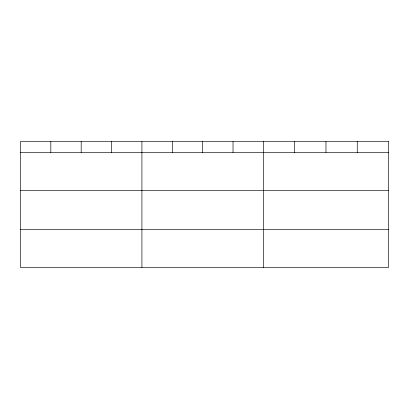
<?xml version="1.0" encoding="UTF-8"?>
<svg xmlns="http://www.w3.org/2000/svg" width="409" height="409" viewBox="0 0 409 409"><rect width="100%" height="100%" fill="white"/><g stroke="black" fill="none" stroke-linecap="round" stroke-linejoin="round"><path stroke-width="0.61" d="M20.45 152.424L388.55 152.424M20.45 190.384L388.55 190.384M20.45 229.5L388.55 229.5M357.261 141.54L357.261 152.424M325.973 141.54L325.973 152.424M294.684 141.54L294.684 152.424M263.396 141.54L263.396 267.46M233.028 141.54L233.028 152.424M202.659 141.54L202.659 152.424M172.291 141.54L172.291 152.424M141.923 141.54L141.923 267.46M111.555 141.54L111.555 152.424M81.187 141.54L81.187 152.424M50.818 141.54L50.818 152.424M388.55 141.54L20.45 141.54L20.45 267.46L388.55 267.46L388.55 141.54"/></g></svg>
